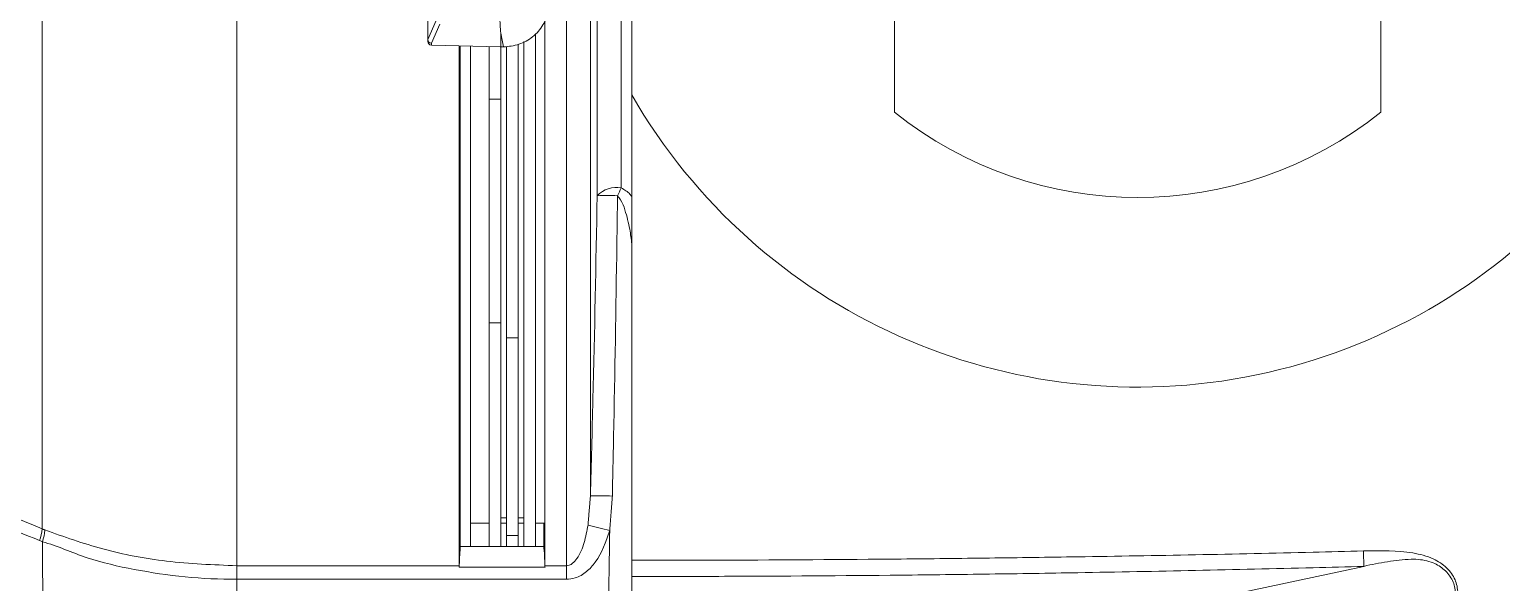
# Model space of a CAD drawing. Extents: x 2 to 136, y 1 to 99.
# Drawn here: x 101.306 to 105.09, y 43.287 to 44.71 of the extents above; entities that cross this region are included whole.
import ezdxf

# ---------------------------------------------------------------- set-up
doc = ezdxf.new("R2010")
doc.units = 0
doc.header["$MEASUREMENT"] = 0
doc.linetypes.add('SLD-Solid', pattern=[0])
doc.layers.add('OBJECT', color=7, linetype='CONTINUOUS')

msp = doc.modelspace()

# ---------------------------------------------------------------- linework, layer by layer
at = {"layer": 'OBJECT', "linetype": 'SLD-Solid', "lineweight": 15}
for p, q in [((103.5294, 44.4974), (103.5294, 53.47)), ((104.7794, 44.4974), (104.7794, 53.47)), ((102.8544, 44.5417), (102.8544, 46.0383)), ((101.3394, 43.4251), (101.3394, 45.27)), ((101.8394, 43.3306), (101.8394, 45.27)), ((102.748, 45.27), (102.748, 43.5102)), ((102.7654, 44.2823), (102.7654, 45.27)), ((102.8273, 45.27), (102.8273, 44.3023)), ((102.6861, 43.3306), (102.6861, 44.9992)), ((102.3299, 44.7994), (102.3299, 44.6845)), ((102.3515, 44.7335), (102.3299, 44.6844)), ((102.3394, 44.6745), (102.361, 44.7235)), ((102.6312, 44.7333), (102.6312, 43.44)), ((102.3299, 44.6845), (102.3299, 44.6844)), ((102.3299, 44.6845), (102.3299, 44.6796)), ((102.5174, 44.7004), (102.5174, 44.665)), ((102.6072, 44.7), (102.6072, 43.44)), ((102.3394, 44.6697), (102.3394, 44.6745)), ((102.3397, 44.6697), (102.5159, 44.665)), ((102.4107, 43.3306), (102.4107, 44.6678)), ((102.4135, 44.6677), (102.4135, 43.9139)), ((102.4394, 43.44), (102.4394, 44.667)), ((102.4874, 43.44), (102.4874, 44.6658)), ((102.5174, 43.4537), (102.5174, 44.665)), ((102.519, 44.665), (102.5242, 44.665)), ((102.5323, 43.4537), (102.5323, 44.6662)), ((102.5623, 43.4537), (102.5623, 44.6713)), ((102.5772, 43.4537), (102.5772, 44.6788)), ((102.4874, 44.5308), (102.5174, 44.5308)), ((102.8544, 44.5417), (102.8544, 43.3444)), ((102.4874, 43.9551), (102.5174, 43.9551)), ((102.4135, 43.9144), (102.4135, 43.9139)), ((102.4135, 43.3768), (102.4135, 43.9144)), ((102.4135, 43.9144), (102.4135, 43.9144)), ((102.5323, 43.9168), (102.5623, 43.9168)), ((102.4394, 43.44), (102.4874, 43.44)), ((102.4394, 43.44), (102.4394, 43.38)), ((102.4874, 43.44), (102.4874, 43.38)), ((102.5174, 43.44), (102.5174, 43.4537)), ((102.5174, 43.4537), (102.5323, 43.4537)), ((102.5323, 43.44), (102.5174, 43.44)), ((102.5174, 43.44), (102.5174, 43.38)), ((102.5323, 43.4537), (102.5323, 43.44)), ((102.5323, 43.44), (102.5323, 43.38)), ((102.5623, 43.44), (102.5623, 43.4537)), ((102.5623, 43.4537), (102.5772, 43.4537)), ((102.5772, 43.44), (102.5623, 43.44)), ((102.5623, 43.44), (102.5623, 43.38)), ((102.5772, 43.4537), (102.5772, 43.44)), ((102.5772, 43.44), (102.5772, 43.38)), ((102.6312, 43.44), (102.6072, 43.44)), ((102.6072, 43.38), (102.6072, 43.44)), ((102.6285, 43.3768), (102.6285, 43.44)), ((102.6312, 43.3306), (102.6312, 43.44)), ((102.5323, 43.4085), (102.5623, 43.4085)), ((101.3412, 43.1459), (101.3396, 43.3923)), ((102.4131, 43.38), (102.6289, 43.38)), ((102.4135, 43.3768), (102.4131, 43.3679)), ((102.6289, 43.3679), (102.6285, 43.3768)), ((101.8394, 43.3306), (102.4107, 43.3306)), ((101.8394, 43.2955), (101.8394, 43.3306)), ((102.4107, 43.3306), (102.4107, 43.3271)), ((102.4107, 43.327), (102.4107, 43.3271)), ((102.4107, 43.327), (102.6313, 43.327)), ((102.6312, 43.3306), (102.6312, 43.3271)), ((102.6312, 43.3306), (102.6861, 43.3306)), ((102.6312, 43.3271), (102.6313, 43.327)), ((102.6861, 43.2955), (102.6861, 43.3306)), ((102.8544, 43.3028), (102.8544, 43.3444)), ((103.7344, 43.1157), (104.7356, 43.3288)), ((101.8394, 43.0857), (101.8394, 43.2955)), ((102.6861, 43.2955), (101.8394, 43.2955))]:
    msp.add_line(p, q, dxfattribs=at)
for centre, radius, start, end in [((104.1544, 45.29), 1.5, 209.9264, 65.3757), ((102.3399, 44.6796), 0.01, 180, 267), ((102.3399, 44.6796), 0.01, 267, 268.5), ((102.519, 44.785), 0.12, 268.5, 269.2499), ((102.519, 44.785), 0.12, 269.2499, 270), ((102.5242, 44.785), 0.12, 270, 270.1914), ((104.1544, 45.278), 1, 231.3178, 308.6822), ((102.8146, 44.2358), 0.0677, 79.1405, 136.5671), ((102.7924, 43.4208), 0.862, 88.3232, 91.7927), ((103.1799, 44.1176), 0.398, 152.349, 155.5366), ((102.7664, 42.5752), 0.9352, 87.6687, 91.1252), ((102.3347, 41.7), 1.7821, 74.9464, 76.7952), ((101.2087, 43.4395), 0.1315, 340.2879, 353.7127), ((101.215, 43.4349), 0.1317, 341.0886, 354.5206)]:
    msp.add_arc(centre, radius, start, end, dxfattribs=at)
for centre, major_axis, ratio, start_param, end_param in [((102.3399, 44.6844), (0.00979, -0.00206), 0.992047, 3.353612, 4.865694), ((100.4549, 44.1716), (0, 2.3412), 0.904333, 4.924724, 4.940236), ((102.3926, 43.2944), (0.0113, 0.0619), 0.229686, 5.307789, 5.376787), ((102.6494, 43.2944), (-0.0113, 0.0619), 0.229753, 0.906371, 0.975369)]:
    msp.add_ellipse(centre, major_axis=major_axis, ratio=ratio, start_param=start_param, end_param=end_param, dxfattribs=at)
for points, knots in [([(102.5084, 44.7877), (102.5085, 44.787), (102.509, 44.7834), (102.5112, 44.7687), (102.5152, 44.7402), (102.5166, 44.7147), (102.5174, 44.7004)], [0, 0, 0, 0, 0.024148, 0.120739, 0.507103, 1, 1, 1, 1]), ([(102.5246, 44.665), (102.5381, 44.6664), (102.565, 44.6691), (102.6007, 44.6899), (102.6281, 44.7196), (102.6366, 44.7445), (102.6408, 44.7565)], [0, 0, 0, 0, 0.253584, 0.507164, 0.760847, 1, 1, 1, 1]), ([(102.748, 43.5102), (102.7502, 43.5928), (102.7571, 43.8502), (102.7621, 44.1076), (102.7654, 44.2823)], [0, 0, 0, 0, 0.321064, 1, 1, 1, 1]), ([(102.8176, 44.2824), (102.8171, 44.2411), (102.8143, 44.0345), (102.8099, 43.7769), (102.8054, 43.5606), (102.8044, 43.5096)], [0, 0, 0, 0, 0.160413, 0.802068, 1, 1, 1, 1]), ([(102.8544, 44.1583), (102.8528, 44.1709), (102.8493, 44.2004), (102.8394, 44.2382), (102.8292, 44.2681), (102.8204, 44.2789), (102.8176, 44.2824)], [0, 0, 0, 0, 0.290991, 0.68416, 0.898056, 1, 1, 1, 1]), ([(102.8273, 44.3023), (102.8356, 44.2976), (102.8464, 44.2915), (102.8528, 44.2817), (102.8544, 44.2793)], [0, 0, 0, 0, 0.762462, 1, 1, 1, 1]), ([(100.4514, 43.793), (100.4822, 43.7802), (100.6555, 43.7082), (100.9515, 43.5855), (101.2168, 43.4758), (101.3394, 43.4251)], [0, 0, 0, 0, 0.104199, 0.585852, 1, 1, 1, 1]), ([(101.3325, 43.3951), (101.1804, 43.4582), (100.8843, 43.5811), (100.5885, 43.7045), (100.4446, 43.7645)], [0, 0, 0, 0, 0.513611, 1, 1, 1, 1]), ([(102.6861, 43.3306), (102.6887, 43.3309), (102.6946, 43.3315), (102.7045, 43.3378), (102.7201, 43.3561), (102.7334, 43.3902), (102.739, 43.42), (102.7418, 43.435)], [0, 0, 0, 0, 0.061062, 0.137017, 0.26687, 0.630193, 1, 1, 1, 1]), ([(101.3396, 43.3923), (101.3396, 43.3923), (101.3374, 43.3935), (101.3349, 43.3943), (101.3325, 43.3951)], [0, 0, 0, 0, 0.00031, 1, 1, 1, 1]), ([(101.3461, 43.4224), (101.395, 43.405), (101.4944, 43.3697), (101.6617, 43.3374), (101.7788, 43.3329), (101.8394, 43.3306)], [0, 0, 0, 0, 0.319145, 0.647516, 1, 1, 1, 1]), ([(102.7976, 43.421), (102.7879, 43.3921), (102.7745, 43.3527), (102.7387, 43.3142), (102.7125, 43.2981), (102.6937, 43.2962), (102.6861, 43.2955)], [0, 0, 0, 0, 0.500751, 0.686143, 0.873077, 1, 1, 1, 1]), ([(101.8394, 43.2955), (101.8394, 43.2955), (101.795, 43.2955), (101.7059, 43.2996), (101.5766, 43.3193), (101.4528, 43.3472), (101.3777, 43.3814), (101.3396, 43.3923), (101.3396, 43.3923)], [0, 0, 0, 0, 0.000004, 0.25468, 0.509356, 0.754674, 0.999996, 1, 1, 1, 1]), ([(102.8544, 43.3444), (102.9339, 43.3445), (103.1646, 43.3447), (103.471, 43.3468), (103.7734, 43.3501), (104.1263, 43.355), (104.4468, 43.3612), (104.6916, 43.3674), (104.7349, 43.3685)], [0, 0, 0, 0, 0.126792, 0.368017, 0.488638, 0.609261, 0.930911, 1, 1, 1, 1]), ([(104.7349, 43.3685), (104.7362, 43.3685), (104.7785, 43.3696), (104.8403, 43.3704), (104.9124, 43.3516), (104.95, 43.3265), (104.973, 43.2952), (104.9763, 43.2719), (104.9779, 43.2602)], [0, 0, 0, 0, 0.01186, 0.400275, 0.577865, 0.721205, 0.860697, 1, 1, 1, 1]), ([(104.7349, 43.3685), (104.735, 43.3624), (104.7351, 43.3501), (104.7355, 43.3359), (104.7357, 43.3288)], [0, 0, 0, 0, 0.500003, 1, 1, 1, 1]), ([(104.7357, 43.3288), (104.6924, 43.3277), (104.4474, 43.3212), (104.1268, 43.3143), (103.7738, 43.3089), (103.4712, 43.3053), (103.1647, 43.3031), (102.9339, 43.3029), (102.8544, 43.3028)], [0, 0, 0, 0, 0.069093, 0.390745, 0.511364, 0.631984, 0.873208, 1, 1, 1, 1]), ([(104.9709, 43.2598), (104.9709, 43.2598), (104.9709, 43.2716), (104.9656, 43.2925), (104.9451, 43.3206), (104.9227, 43.3343), (104.8965, 43.3444), (104.8769, 43.3473), (104.8391, 43.347), (104.7961, 43.3409), (104.7556, 43.3339), (104.7356, 43.3288), (104.7356, 43.3288)], [0, 0, 0, 0, 0.000009, 0.138314, 0.276606, 0.396733, 0.417143, 0.570177, 0.591105, 0.795128, 0.999992, 1, 1, 1, 1]), ([(102.8544, 43.3028), (102.8544, 43.2715), (102.8544, 43.2156), (102.8544, 43.1597), (102.8544, 43.1351)], [0, 0, 0, 0, 0.560001, 1, 1, 1, 1])]:
    msp.add_open_spline(points, degree=3, knots=knots, dxfattribs=at)
for points in [[(102.7418, 43.435), (102.748, 43.5102)], [(102.8044, 43.5096), (102.7976, 43.421)], [(101.3394, 43.4251), (101.3461, 43.4224)], [(102.7924, 43.0857), (102.7976, 43.421)], [(102.4131, 43.38), (102.4107, 43.3271)], [(102.6312, 43.3271), (102.6289, 43.38)], [(102.4107, 43.3306), (102.4107, 43.3271)], [(102.6312, 43.3271), (102.6312, 43.3306)], [(104.7356, 43.3288), (104.7357, 43.3288)]]:
    msp.add_open_spline(points, degree=1, dxfattribs=at)

doc.saveas('drawing.dxf')
